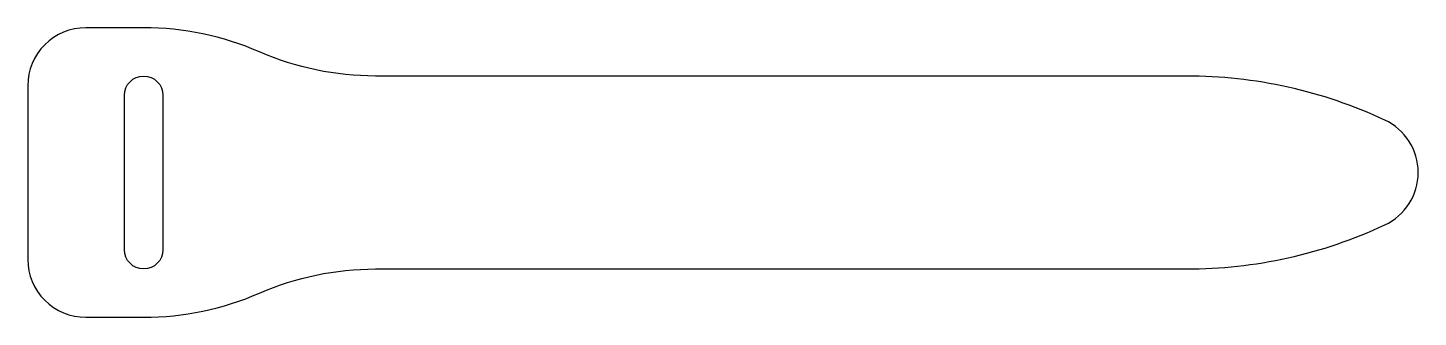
# Model space of a CAD drawing. Extents: x -6 to 66, y -7.5 to 7.5.
import ezdxf

# ---------------------------------------------------------------- set-up
doc = ezdxf.new("R2010")
doc.units = 0
doc.layers.get('0').update_dxf_attribs({"linetype": 'CONTINUOUS'})

msp = doc.modelspace()

# ---------------------------------------------------------------- linework, layer by layer
for points in [[(-6, -4.5, 0.414214), (-3, -7.5), (0, -7.5, 0.10306), (6, -6.25, -0.10306), (12, -5), (54, -5, 0.109772), (64.271, -2.718, 0.636364), (64.271, 2.718, 0.109772), (54, 5), (12, 5, -0.10306), (6, 6.25, 0.10306), (0, 7.5), (-3, 7.5, 0.414214), (-6, 4.5)], [(-1, 4, -1), (1, 4), (1, -4, -1), (-1, -4)]]:
    msp.add_lwpolyline(points, format="xyb", close=True)

doc.saveas('drawing.dxf')
